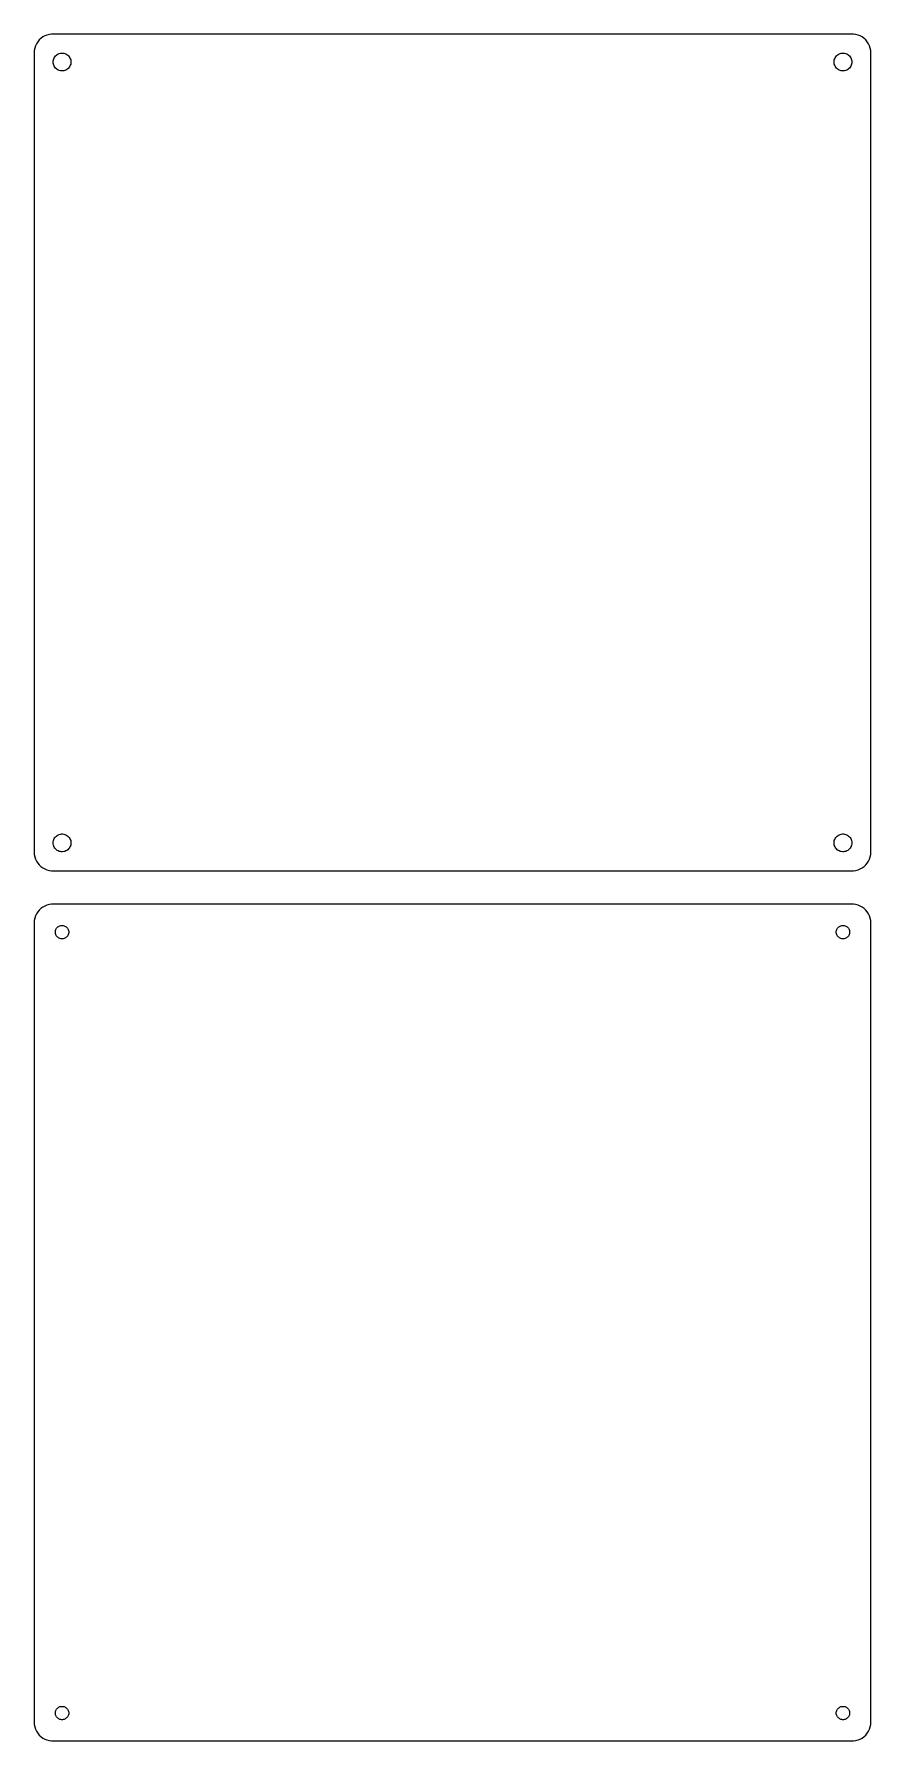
# Model space of a CAD drawing. Header units: metres. Extents: x -112 to 112, y 122 to 580.
import ezdxf

# ---------------------------------------------------------------- set-up
doc = ezdxf.new("R2010")
doc.units = ezdxf.units.M

msp = doc.modelspace()

# ---------------------------------------------------------------- linework, layer by layer
for p, q in [((-111.545, 578.439), (-111.882, 577.909)), ((-111.145, 578.923), (-111.545, 578.439)), ((-110.687, 579.353), (-111.145, 578.923)), ((-110.179, 579.722), (-110.687, 579.353)), ((-109.629, 580.024), (-110.179, 579.722)), ((-109.045, 580.255), (-109.629, 580.024)), ((-108.437, 580.411), (-109.045, 580.255)), ((-107.814, 580.49), (-108.437, 580.411)), ((107.814, 580.49), (-107.814, 580.49)), ((108.437, 580.411), (107.814, 580.49)), ((109.045, 580.255), (108.437, 580.411)), ((109.629, 580.024), (109.045, 580.255)), ((110.179, 579.722), (109.629, 580.024)), ((110.687, 579.353), (110.179, 579.722)), ((111.145, 578.923), (110.687, 579.353)), ((111.545, 578.439), (111.145, 578.923)), ((111.882, 577.909), (111.545, 578.439)), ((-112.461, 576.127), (-112.5, 575.5)), ((-112.5, 575.5), (-112.5, 360.5)), ((-112.343, 576.743), (-112.461, 576.127)), ((-112.149, 577.341), (-112.343, 576.743)), ((-111.882, 577.909), (-112.149, 577.341)), ((-107.325, 573.597), (-107.231, 573.883)), ((-107.231, 573.883), (-107.103, 574.156)), ((-107.103, 574.156), (-106.942, 574.411)), ((-106.942, 574.411), (-106.75, 574.643)), ((-106.75, 574.643), (-106.53, 574.849)), ((-106.53, 574.849), (-106.286, 575.026)), ((-106.286, 575.026), (-106.022, 575.172)), ((-106.022, 575.172), (-105.742, 575.283)), ((-105.742, 575.283), (-105.45, 575.357)), ((-105.45, 575.357), (-105.151, 575.395)), ((-105.151, 575.395), (-104.849, 575.395)), ((-104.849, 575.395), (-104.55, 575.357)), ((-104.55, 575.357), (-104.258, 575.283)), ((-104.258, 575.283), (-103.978, 575.172)), ((-103.978, 575.172), (-103.714, 575.026)), ((-103.714, 575.026), (-103.47, 574.849)), ((-103.47, 574.849), (-103.25, 574.643)), ((-103.25, 574.643), (-103.058, 574.411)), ((-103.058, 574.411), (-102.897, 574.156)), ((-102.897, 574.156), (-102.769, 573.883)), ((-102.769, 573.883), (-102.675, 573.597)), ((102.675, 573.597), (102.769, 573.883)), ((102.769, 573.883), (102.897, 574.156)), ((102.897, 574.156), (103.058, 574.411)), ((103.058, 574.411), (103.25, 574.643)), ((103.25, 574.643), (103.47, 574.849)), ((103.47, 574.849), (103.714, 575.026)), ((103.714, 575.026), (103.978, 575.172)), ((103.978, 575.172), (104.258, 575.283)), ((104.258, 575.283), (104.55, 575.357)), ((104.55, 575.357), (104.849, 575.395)), ((104.849, 575.395), (105.151, 575.395)), ((105.151, 575.395), (105.45, 575.357)), ((105.45, 575.357), (105.742, 575.283)), ((105.742, 575.283), (106.022, 575.172)), ((106.022, 575.172), (106.286, 575.026)), ((106.286, 575.026), (106.53, 574.849)), ((106.53, 574.849), (106.75, 574.643)), ((106.75, 574.643), (106.942, 574.411)), ((106.942, 574.411), (107.103, 574.156)), ((107.103, 574.156), (107.231, 573.883)), ((107.231, 573.883), (107.325, 573.597)), ((112.149, 577.341), (111.882, 577.909)), ((112.343, 576.743), (112.149, 577.341)), ((112.461, 576.127), (112.343, 576.743)), ((112.5, 575.5), (112.461, 576.127)), ((112.5, 360.5), (112.5, 575.5)), ((-107.4, 573), (-107.381, 573.301)), ((-107.381, 572.699), (-107.4, 573)), ((-107.381, 573.301), (-107.325, 573.597)), ((-107.325, 572.403), (-107.381, 572.699)), ((-107.231, 572.117), (-107.325, 572.403)), ((-107.103, 571.844), (-107.231, 572.117)), ((-106.942, 571.589), (-107.103, 571.844)), ((-106.75, 571.357), (-106.942, 571.589)), ((-106.53, 571.151), (-106.75, 571.357)), ((-106.286, 570.974), (-106.53, 571.151)), ((-106.022, 570.828), (-106.286, 570.974)), ((-105.742, 570.717), (-106.022, 570.828)), ((-105.45, 570.643), (-105.742, 570.717)), ((-105.151, 570.605), (-105.45, 570.643)), ((-104.849, 570.605), (-105.151, 570.605)), ((-104.55, 570.643), (-104.849, 570.605)), ((-104.258, 570.717), (-104.55, 570.643)), ((-103.978, 570.828), (-104.258, 570.717)), ((-103.714, 570.974), (-103.978, 570.828)), ((-103.47, 571.151), (-103.714, 570.974)), ((-103.25, 571.357), (-103.47, 571.151)), ((-103.058, 571.589), (-103.25, 571.357)), ((-102.897, 571.844), (-103.058, 571.589)), ((-102.769, 572.117), (-102.897, 571.844)), ((-102.675, 572.403), (-102.769, 572.117)), ((-102.675, 573.597), (-102.619, 573.301)), ((-102.619, 572.699), (-102.675, 572.403)), ((-102.619, 573.301), (-102.6, 573)), ((-102.6, 573), (-102.619, 572.699)), ((102.6, 573), (102.619, 573.301)), ((102.619, 572.699), (102.6, 573)), ((102.619, 573.301), (102.675, 573.597)), ((102.675, 572.403), (102.619, 572.699)), ((102.769, 572.117), (102.675, 572.403)), ((102.897, 571.844), (102.769, 572.117)), ((103.058, 571.589), (102.897, 571.844)), ((103.25, 571.357), (103.058, 571.589)), ((103.47, 571.151), (103.25, 571.357)), ((103.714, 570.974), (103.47, 571.151)), ((103.978, 570.828), (103.714, 570.974)), ((104.258, 570.717), (103.978, 570.828)), ((104.55, 570.643), (104.258, 570.717)), ((104.849, 570.605), (104.55, 570.643)), ((105.151, 570.605), (104.849, 570.605)), ((105.45, 570.643), (105.151, 570.605)), ((105.742, 570.717), (105.45, 570.643)), ((106.022, 570.828), (105.742, 570.717)), ((106.286, 570.974), (106.022, 570.828)), ((106.53, 571.151), (106.286, 570.974)), ((106.75, 571.357), (106.53, 571.151)), ((106.942, 571.589), (106.75, 571.357)), ((107.103, 571.844), (106.942, 571.589)), ((107.231, 572.117), (107.103, 571.844)), ((107.325, 572.403), (107.231, 572.117)), ((107.325, 573.597), (107.381, 573.301)), ((107.381, 572.699), (107.325, 572.403)), ((107.381, 573.301), (107.4, 573)), ((107.4, 573), (107.381, 572.699)), ((-107.4, 363), (-107.381, 363.301)), ((-107.381, 362.699), (-107.4, 363)), ((-107.381, 363.301), (-107.325, 363.597)), ((-107.325, 362.403), (-107.381, 362.699)), ((-107.325, 363.597), (-107.231, 363.883)), ((-107.231, 363.883), (-107.103, 364.156)), ((-107.103, 364.156), (-106.942, 364.411)), ((-106.942, 364.411), (-106.75, 364.643)), ((-106.75, 364.643), (-106.53, 364.849)), ((-106.53, 364.849), (-106.286, 365.026)), ((-106.286, 365.026), (-106.022, 365.172)), ((-106.022, 365.172), (-105.742, 365.283)), ((-105.742, 365.283), (-105.45, 365.357)), ((-105.45, 365.357), (-105.151, 365.395)), ((-105.151, 365.395), (-104.849, 365.395)), ((-104.849, 365.395), (-104.55, 365.357)), ((-104.55, 365.357), (-104.258, 365.283)), ((-104.258, 365.283), (-103.978, 365.172)), ((-103.978, 365.172), (-103.714, 365.026)), ((-103.714, 365.026), (-103.47, 364.849)), ((-103.47, 364.849), (-103.25, 364.643)), ((-103.25, 364.643), (-103.058, 364.411)), ((-103.058, 364.411), (-102.897, 364.156)), ((-102.897, 364.156), (-102.769, 363.883)), ((-102.769, 363.883), (-102.675, 363.597)), ((-102.675, 363.597), (-102.619, 363.301)), ((-102.619, 362.699), (-102.675, 362.403)), ((-102.619, 363.301), (-102.6, 363)), ((-102.6, 363), (-102.619, 362.699)), ((102.6, 363), (102.619, 363.301)), ((102.619, 362.699), (102.6, 363)), ((102.619, 363.301), (102.675, 363.597)), ((102.675, 362.403), (102.619, 362.699)), ((102.675, 363.597), (102.769, 363.883)), ((102.769, 363.883), (102.897, 364.156)), ((102.897, 364.156), (103.058, 364.411)), ((103.058, 364.411), (103.25, 364.643)), ((103.25, 364.643), (103.47, 364.849)), ((103.47, 364.849), (103.714, 365.026)), ((103.714, 365.026), (103.978, 365.172)), ((103.978, 365.172), (104.258, 365.283)), ((104.258, 365.283), (104.55, 365.357)), ((104.55, 365.357), (104.849, 365.395)), ((104.849, 365.395), (105.151, 365.395)), ((105.151, 365.395), (105.45, 365.357)), ((105.45, 365.357), (105.742, 365.283)), ((105.742, 365.283), (106.022, 365.172)), ((106.022, 365.172), (106.286, 365.026)), ((106.286, 365.026), (106.53, 364.849)), ((106.53, 364.849), (106.75, 364.643)), ((106.75, 364.643), (106.942, 364.411)), ((106.942, 364.411), (107.103, 364.156)), ((107.103, 364.156), (107.231, 363.883)), ((107.231, 363.883), (107.325, 363.597)), ((107.325, 363.597), (107.381, 363.301)), ((107.381, 362.699), (107.325, 362.403)), ((107.381, 363.301), (107.4, 363)), ((107.4, 363), (107.381, 362.699)), ((-112.5, 360.5), (-112.461, 359.873)), ((-112.461, 359.873), (-112.343, 359.257)), ((-112.343, 359.257), (-112.149, 358.659)), ((-112.149, 358.659), (-111.882, 358.091)), ((-111.882, 358.091), (-111.545, 357.561)), ((-107.231, 362.117), (-107.325, 362.403)), ((-107.103, 361.844), (-107.231, 362.117)), ((-106.942, 361.589), (-107.103, 361.844)), ((-106.75, 361.357), (-106.942, 361.589)), ((-106.53, 361.151), (-106.75, 361.357)), ((-106.286, 360.974), (-106.53, 361.151)), ((-106.022, 360.828), (-106.286, 360.974)), ((-105.742, 360.717), (-106.022, 360.828)), ((-105.45, 360.643), (-105.742, 360.717)), ((-105.151, 360.605), (-105.45, 360.643)), ((-104.849, 360.605), (-105.151, 360.605)), ((-104.55, 360.643), (-104.849, 360.605)), ((-104.258, 360.717), (-104.55, 360.643)), ((-103.978, 360.828), (-104.258, 360.717)), ((-103.714, 360.974), (-103.978, 360.828)), ((-103.47, 361.151), (-103.714, 360.974)), ((-103.25, 361.357), (-103.47, 361.151)), ((-103.058, 361.589), (-103.25, 361.357)), ((-102.897, 361.844), (-103.058, 361.589)), ((-102.769, 362.117), (-102.897, 361.844)), ((-102.675, 362.403), (-102.769, 362.117)), ((102.769, 362.117), (102.675, 362.403)), ((102.897, 361.844), (102.769, 362.117)), ((103.058, 361.589), (102.897, 361.844)), ((103.25, 361.357), (103.058, 361.589)), ((103.47, 361.151), (103.25, 361.357)), ((103.714, 360.974), (103.47, 361.151)), ((103.978, 360.828), (103.714, 360.974)), ((104.258, 360.717), (103.978, 360.828)), ((104.55, 360.643), (104.258, 360.717)), ((104.849, 360.605), (104.55, 360.643)), ((105.151, 360.605), (104.849, 360.605)), ((105.45, 360.643), (105.151, 360.605)), ((105.742, 360.717), (105.45, 360.643)), ((106.022, 360.828), (105.742, 360.717)), ((106.286, 360.974), (106.022, 360.828)), ((106.53, 361.151), (106.286, 360.974)), ((106.75, 361.357), (106.53, 361.151)), ((106.942, 361.589), (106.75, 361.357)), ((107.103, 361.844), (106.942, 361.589)), ((107.231, 362.117), (107.103, 361.844)), ((107.325, 362.403), (107.231, 362.117)), ((111.545, 357.561), (111.882, 358.091)), ((111.882, 358.091), (112.149, 358.659)), ((112.149, 358.659), (112.343, 359.257)), ((112.343, 359.257), (112.461, 359.873)), ((112.461, 359.873), (112.5, 360.5)), ((-111.545, 357.561), (-111.145, 357.077)), ((-111.145, 357.077), (-110.687, 356.647)), ((-110.687, 356.647), (-110.179, 356.278)), ((-110.179, 356.278), (-109.629, 355.976)), ((-109.629, 355.976), (-109.045, 355.745)), ((-109.045, 355.745), (-108.437, 355.589)), ((-108.437, 355.589), (-107.814, 355.51)), ((-107.814, 355.51), (107.814, 355.51)), ((107.814, 355.51), (108.437, 355.589)), ((108.437, 355.589), (109.045, 355.745)), ((109.045, 355.745), (109.629, 355.976)), ((109.629, 355.976), (110.179, 356.278)), ((110.179, 356.278), (110.687, 356.647)), ((110.687, 356.647), (111.145, 357.077)), ((111.145, 357.077), (111.545, 357.561)), ((-111.545, 344.439), (-111.882, 343.909)), ((-111.145, 344.923), (-111.545, 344.439)), ((-110.687, 345.353), (-111.145, 344.923)), ((-110.179, 345.722), (-110.687, 345.353)), ((-109.629, 346.024), (-110.179, 345.722)), ((-109.045, 346.255), (-109.629, 346.024)), ((-108.437, 346.411), (-109.045, 346.255)), ((-107.814, 346.49), (-108.437, 346.411)), ((107.814, 346.49), (-107.814, 346.49)), ((108.437, 346.411), (107.814, 346.49)), ((109.045, 346.255), (108.437, 346.411)), ((109.629, 346.024), (109.045, 346.255)), ((110.179, 345.722), (109.629, 346.024)), ((110.687, 345.353), (110.179, 345.722)), ((111.145, 344.923), (110.687, 345.353)), ((111.545, 344.439), (111.145, 344.923)), ((111.882, 343.909), (111.545, 344.439)), ((-112.461, 342.127), (-112.5, 341.5)), ((-112.5, 341.5), (-112.5, 126.5)), ((-112.343, 342.743), (-112.461, 342.127)), ((-112.149, 343.341), (-112.343, 342.743)), ((-111.882, 343.909), (-112.149, 343.341)), ((-106.743, 339.448), (-106.674, 339.663)), ((-106.674, 339.663), (-106.577, 339.867)), ((-106.577, 339.867), (-106.456, 340.058)), ((-106.456, 340.058), (-106.312, 340.232)), ((-106.312, 340.232), (-106.147, 340.387)), ((-106.147, 340.387), (-105.964, 340.52)), ((-105.964, 340.52), (-105.766, 340.629)), ((-105.766, 340.629), (-105.556, 340.712)), ((-105.556, 340.712), (-105.337, 340.768)), ((-105.337, 340.768), (-105.113, 340.796)), ((-105.113, 340.796), (-104.887, 340.796)), ((-104.887, 340.796), (-104.663, 340.768)), ((-104.663, 340.768), (-104.444, 340.712)), ((-104.444, 340.712), (-104.234, 340.629)), ((-104.234, 340.629), (-104.036, 340.52)), ((-104.036, 340.52), (-103.853, 340.387)), ((-103.853, 340.387), (-103.688, 340.232)), ((-103.688, 340.232), (-103.544, 340.058)), ((-103.544, 340.058), (-103.423, 339.867)), ((-103.423, 339.867), (-103.326, 339.663)), ((-103.326, 339.663), (-103.257, 339.448)), ((103.257, 339.448), (103.326, 339.663)), ((103.326, 339.663), (103.423, 339.867)), ((103.423, 339.867), (103.544, 340.058)), ((103.544, 340.058), (103.688, 340.232)), ((103.688, 340.232), (103.853, 340.387)), ((103.853, 340.387), (104.036, 340.52)), ((104.036, 340.52), (104.234, 340.629)), ((104.234, 340.629), (104.444, 340.712)), ((104.444, 340.712), (104.663, 340.768)), ((104.663, 340.768), (104.887, 340.796)), ((104.887, 340.796), (105.113, 340.796)), ((105.113, 340.796), (105.337, 340.768)), ((105.337, 340.768), (105.556, 340.712)), ((105.556, 340.712), (105.766, 340.629)), ((105.766, 340.629), (105.964, 340.52)), ((105.964, 340.52), (106.147, 340.387)), ((106.147, 340.387), (106.312, 340.232)), ((106.312, 340.232), (106.456, 340.058)), ((106.456, 340.058), (106.577, 339.867)), ((106.577, 339.867), (106.674, 339.663)), ((106.674, 339.663), (106.743, 339.448)), ((112.149, 343.341), (111.882, 343.909)), ((112.343, 342.743), (112.149, 343.341)), ((112.461, 342.127), (112.343, 342.743)), ((112.5, 341.5), (112.461, 342.127)), ((112.5, 126.5), (112.5, 341.5)), ((-106.8, 339), (-106.786, 339.226)), ((-106.786, 338.774), (-106.8, 339)), ((-106.786, 339.226), (-106.743, 339.448)), ((-106.743, 338.552), (-106.786, 338.774)), ((-106.674, 338.337), (-106.743, 338.552)), ((-106.577, 338.133), (-106.674, 338.337)), ((-106.456, 337.942), (-106.577, 338.133)), ((-106.312, 337.768), (-106.456, 337.942)), ((-106.147, 337.613), (-106.312, 337.768)), ((-105.964, 337.48), (-106.147, 337.613)), ((-105.766, 337.371), (-105.964, 337.48)), ((-105.556, 337.288), (-105.766, 337.371)), ((-105.337, 337.232), (-105.556, 337.288)), ((-105.113, 337.204), (-105.337, 337.232)), ((-104.887, 337.204), (-105.113, 337.204)), ((-104.663, 337.232), (-104.887, 337.204)), ((-104.444, 337.288), (-104.663, 337.232)), ((-104.234, 337.371), (-104.444, 337.288)), ((-104.036, 337.48), (-104.234, 337.371)), ((-103.853, 337.613), (-104.036, 337.48)), ((-103.688, 337.768), (-103.853, 337.613)), ((-103.544, 337.942), (-103.688, 337.768)), ((-103.423, 338.133), (-103.544, 337.942)), ((-103.326, 338.337), (-103.423, 338.133)), ((-103.257, 338.552), (-103.326, 338.337)), ((-103.257, 339.448), (-103.214, 339.226)), ((-103.214, 338.774), (-103.257, 338.552)), ((-103.214, 339.226), (-103.2, 339)), ((-103.2, 339), (-103.214, 338.774)), ((103.2, 339), (103.214, 339.226)), ((103.214, 338.774), (103.2, 339)), ((103.214, 339.226), (103.257, 339.448)), ((103.257, 338.552), (103.214, 338.774)), ((103.326, 338.337), (103.257, 338.552)), ((103.423, 338.133), (103.326, 338.337)), ((103.544, 337.942), (103.423, 338.133)), ((103.688, 337.768), (103.544, 337.942)), ((103.853, 337.613), (103.688, 337.768)), ((104.036, 337.48), (103.853, 337.613)), ((104.234, 337.371), (104.036, 337.48)), ((104.444, 337.288), (104.234, 337.371)), ((104.663, 337.232), (104.444, 337.288)), ((104.887, 337.204), (104.663, 337.232)), ((105.113, 337.204), (104.887, 337.204)), ((105.337, 337.232), (105.113, 337.204)), ((105.556, 337.288), (105.337, 337.232)), ((105.766, 337.371), (105.556, 337.288)), ((105.964, 337.48), (105.766, 337.371)), ((106.147, 337.613), (105.964, 337.48)), ((106.312, 337.768), (106.147, 337.613)), ((106.456, 337.942), (106.312, 337.768)), ((106.577, 338.133), (106.456, 337.942)), ((106.674, 338.337), (106.577, 338.133)), ((106.743, 338.552), (106.674, 338.337)), ((106.743, 339.448), (106.786, 339.226)), ((106.786, 338.774), (106.743, 338.552)), ((106.786, 339.226), (106.8, 339)), ((106.8, 339), (106.786, 338.774)), ((-106.8, 129), (-106.786, 129.226)), ((-106.786, 128.774), (-106.8, 129)), ((-106.786, 129.226), (-106.743, 129.448)), ((-106.743, 128.552), (-106.786, 128.774)), ((-106.743, 129.448), (-106.674, 129.663)), ((-106.674, 128.337), (-106.743, 128.552)), ((-106.674, 129.663), (-106.577, 129.867)), ((-106.577, 129.867), (-106.456, 130.058)), ((-106.456, 130.058), (-106.312, 130.232)), ((-106.312, 130.232), (-106.147, 130.387)), ((-106.147, 130.387), (-105.964, 130.52)), ((-105.964, 130.52), (-105.766, 130.629)), ((-105.766, 130.629), (-105.556, 130.712)), ((-105.556, 130.712), (-105.337, 130.768)), ((-105.337, 130.768), (-105.113, 130.796)), ((-105.113, 130.796), (-104.887, 130.796)), ((-104.887, 130.796), (-104.663, 130.768)), ((-104.663, 130.768), (-104.444, 130.712)), ((-104.444, 130.712), (-104.234, 130.629)), ((-104.234, 130.629), (-104.036, 130.52)), ((-104.036, 130.52), (-103.853, 130.387)), ((-103.853, 130.387), (-103.688, 130.232)), ((-103.688, 130.232), (-103.544, 130.058)), ((-103.544, 130.058), (-103.423, 129.867)), ((-103.423, 129.867), (-103.326, 129.663)), ((-103.326, 129.663), (-103.257, 129.448)), ((-103.257, 128.552), (-103.326, 128.337)), ((-103.257, 129.448), (-103.214, 129.226)), ((-103.214, 128.774), (-103.257, 128.552)), ((-103.214, 129.226), (-103.2, 129)), ((-103.2, 129), (-103.214, 128.774)), ((103.2, 129), (103.214, 129.226)), ((103.214, 128.774), (103.2, 129)), ((103.214, 129.226), (103.257, 129.448)), ((103.257, 128.552), (103.214, 128.774)), ((103.257, 129.448), (103.326, 129.663)), ((103.326, 128.337), (103.257, 128.552)), ((103.326, 129.663), (103.423, 129.867)), ((103.423, 129.867), (103.544, 130.058)), ((103.544, 130.058), (103.688, 130.232)), ((103.688, 130.232), (103.853, 130.387)), ((103.853, 130.387), (104.036, 130.52)), ((104.036, 130.52), (104.234, 130.629)), ((104.234, 130.629), (104.444, 130.712)), ((104.444, 130.712), (104.663, 130.768)), ((104.663, 130.768), (104.887, 130.796)), ((104.887, 130.796), (105.113, 130.796)), ((105.113, 130.796), (105.337, 130.768)), ((105.337, 130.768), (105.556, 130.712)), ((105.556, 130.712), (105.766, 130.629)), ((105.766, 130.629), (105.964, 130.52)), ((105.964, 130.52), (106.147, 130.387)), ((106.147, 130.387), (106.312, 130.232)), ((106.312, 130.232), (106.456, 130.058)), ((106.456, 130.058), (106.577, 129.867)), ((106.577, 129.867), (106.674, 129.663)), ((106.674, 129.663), (106.743, 129.448)), ((106.743, 128.552), (106.674, 128.337)), ((106.743, 129.448), (106.786, 129.226)), ((106.786, 128.774), (106.743, 128.552)), ((106.786, 129.226), (106.8, 129)), ((106.8, 129), (106.786, 128.774)), ((-112.5, 126.5), (-112.461, 125.873)), ((-112.461, 125.873), (-112.343, 125.257)), ((-112.343, 125.257), (-112.149, 124.659)), ((-112.149, 124.659), (-111.882, 124.091)), ((-111.882, 124.091), (-111.545, 123.561)), ((-106.577, 128.133), (-106.674, 128.337)), ((-106.456, 127.942), (-106.577, 128.133)), ((-106.312, 127.768), (-106.456, 127.942)), ((-106.147, 127.613), (-106.312, 127.768)), ((-105.964, 127.48), (-106.147, 127.613)), ((-105.766, 127.371), (-105.964, 127.48)), ((-105.556, 127.288), (-105.766, 127.371)), ((-105.337, 127.232), (-105.556, 127.288)), ((-105.113, 127.204), (-105.337, 127.232)), ((-104.887, 127.204), (-105.113, 127.204)), ((-104.663, 127.232), (-104.887, 127.204)), ((-104.444, 127.288), (-104.663, 127.232)), ((-104.234, 127.371), (-104.444, 127.288)), ((-104.036, 127.48), (-104.234, 127.371)), ((-103.853, 127.613), (-104.036, 127.48)), ((-103.688, 127.768), (-103.853, 127.613)), ((-103.544, 127.942), (-103.688, 127.768)), ((-103.423, 128.133), (-103.544, 127.942)), ((-103.326, 128.337), (-103.423, 128.133)), ((103.423, 128.133), (103.326, 128.337)), ((103.544, 127.942), (103.423, 128.133)), ((103.688, 127.768), (103.544, 127.942)), ((103.853, 127.613), (103.688, 127.768)), ((104.036, 127.48), (103.853, 127.613)), ((104.234, 127.371), (104.036, 127.48)), ((104.444, 127.288), (104.234, 127.371)), ((104.663, 127.232), (104.444, 127.288)), ((104.887, 127.204), (104.663, 127.232)), ((105.113, 127.204), (104.887, 127.204)), ((105.337, 127.232), (105.113, 127.204)), ((105.556, 127.288), (105.337, 127.232)), ((105.766, 127.371), (105.556, 127.288)), ((105.964, 127.48), (105.766, 127.371)), ((106.147, 127.613), (105.964, 127.48)), ((106.312, 127.768), (106.147, 127.613)), ((106.456, 127.942), (106.312, 127.768)), ((106.577, 128.133), (106.456, 127.942)), ((106.674, 128.337), (106.577, 128.133)), ((111.545, 123.561), (111.882, 124.091)), ((111.882, 124.091), (112.149, 124.659)), ((112.149, 124.659), (112.343, 125.257)), ((112.343, 125.257), (112.461, 125.873)), ((112.461, 125.873), (112.5, 126.5)), ((-111.545, 123.561), (-111.145, 123.077)), ((-111.145, 123.077), (-110.687, 122.647)), ((-110.687, 122.647), (-110.179, 122.278)), ((-110.179, 122.278), (-109.629, 121.976)), ((-109.629, 121.976), (-109.045, 121.745)), ((-109.045, 121.745), (-108.437, 121.589)), ((-108.437, 121.589), (-107.814, 121.51)), ((-107.814, 121.51), (107.814, 121.51)), ((107.814, 121.51), (108.437, 121.589)), ((108.437, 121.589), (109.045, 121.745)), ((109.045, 121.745), (109.629, 121.976)), ((109.629, 121.976), (110.179, 122.278)), ((110.179, 122.278), (110.687, 122.647)), ((110.687, 122.647), (111.145, 123.077)), ((111.145, 123.077), (111.545, 123.561))]:
    msp.add_line(p, q)

doc.saveas('drawing.dxf')
